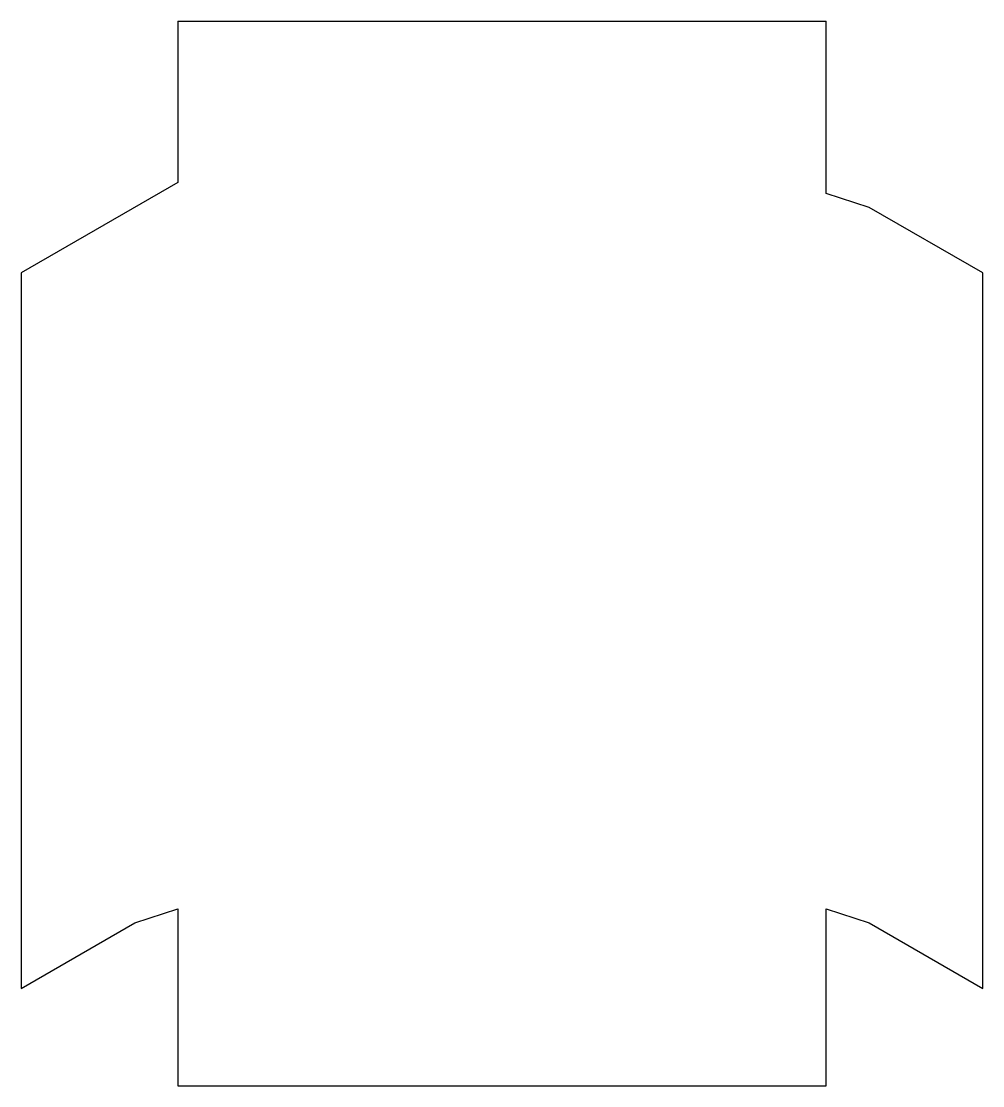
# Model space of a CAD drawing. Header units: millimetres. Extents: x -59 to 59, y -111 to 20.
import ezdxf

# ---------------------------------------------------------------- set-up
doc = ezdxf.new("R2010")
doc.units = ezdxf.units.MM

msp = doc.modelspace()

# ---------------------------------------------------------------- linework, layer by layer
at = {"color": 7, "linetype": 'Continuous', "lineweight": 25}
for p, q in [((-40, 20), (-40, 0.1)), ((-40, 20), (40, 20)), ((40, -1.25), (40, 20)), ((-40, 0.1), (-59.34, -11.07)), ((45.34, -2.98), (40, -1.25)), ((59.34, -11.07), (45.34, -2.98)), ((-59.34, -11.07), (-59.34, -99.4)), ((59.34, -99.4), (59.34, -11.07)), ((-45.34, -91.32), (-40, -89.59)), ((-40, -89.59), (-40, -111.41)), ((40, -89.59), (45.34, -91.32)), ((40, -111.41), (40, -89.59)), ((-59.34, -99.4), (-45.34, -91.32)), ((45.34, -91.32), (59.34, -99.4)), ((-40, -111.41), (40, -111.41))]:
    msp.add_line(p, q, dxfattribs=at)

doc.saveas('drawing.dxf')
